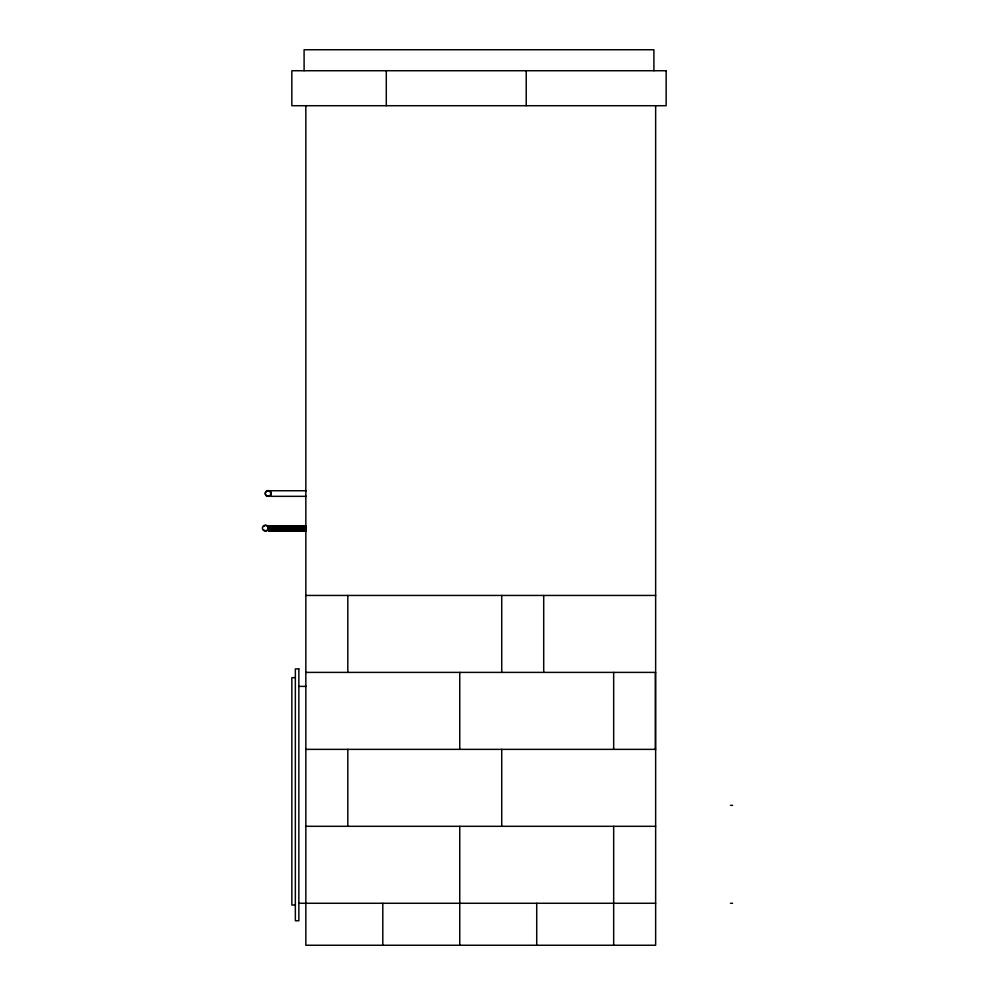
<?xml version="1.0" encoding="UTF-8"?>
<svg xmlns="http://www.w3.org/2000/svg" width="995" height="995" viewBox="0 0 995 995"><rect width="100%" height="100%" fill="white"/><g stroke="black" fill="none" stroke-linecap="round" stroke-linejoin="round"><path stroke-width="1.49" d="M306.41 490.734L270.864 490.734L270.864 496.331L306.41 496.331M267.207 496.032L268.861 496.032L267.207 496.032A2.798 2.798 0 0 1 265.939 491.555A2.798 2.798 0 0 1 270.553 492.102M268.762 525.733L306.074 525.733L268.762 525.833L268.762 531.33M268.762 526.106L306.074 526.106M268.762 526.542L306.074 526.542M268.762 527.114L306.074 527.114M268.762 527.798L306.062 527.81M268.762 528.519L306.074 528.519M268.762 529.24L306.074 529.24M268.762 529.912L306.074 529.912M268.762 530.497L306.074 530.497M268.762 531.243L306.074 531.231M305.838 595.445L655.643 595.445M305.838 672.396L655.643 672.396M295.353 677.645L291.846 677.645L291.846 905.027L295.353 905.027M298.848 686.388L306.336 686.388M305.838 749.359L655.643 749.359M730.504 805.328L732.606 805.328M305.838 826.31L655.643 826.31M298.848 903.273L655.643 903.273M730.504 903.273L732.606 903.273M655.643 105.719L655.643 945.25L305.838 945.25L305.838 105.719M655.369 672.396L655.369 749.359M653.902 70.732L653.902 49.75L304.097 49.75L304.097 70.732M613.666 672.396L613.666 749.359M613.666 826.31L613.666 945.25M543.705 595.445L543.705 672.396M536.715 903.273L536.715 945.25M526.218 70.732L526.218 105.719M501.729 595.445L501.729 672.396M501.729 749.359L501.729 826.31M459.752 672.396L459.752 749.359M459.752 826.31L459.752 945.25M386.296 70.732L386.296 105.719M382.801 903.273L382.801 945.25M347.815 595.445L347.815 672.396M347.815 749.359L347.815 826.31M270.416 494.901A2.798 2.798 0 0 1 269.334 495.871M263.6 526.591A2.798 2.798 0 0 1 267.667 525.907A2.798 2.798 0 0 1 267.991 530.012A2.798 2.798 0 0 1 263.862 529.987M666.14 70.732L291.846 70.732L291.846 105.719L666.14 105.719L666.14 70.732M306.074 530.944L268.762 530.944L306.074 530.969M298.848 668.901L295.353 668.901L295.353 920.761L298.848 920.761L298.848 668.901M266.548 495.97A2.798 2.798 0 0 0 270.864 493.756A2.798 2.798 0 0 0 266.797 491.132A2.798 2.798 0 0 0 266.548 495.97M263.675 530.447A2.798 2.798 0 0 0 267.991 528.233A2.798 2.798 0 0 0 263.911 525.609A2.798 2.798 0 0 0 263.675 530.447"/></g></svg>
